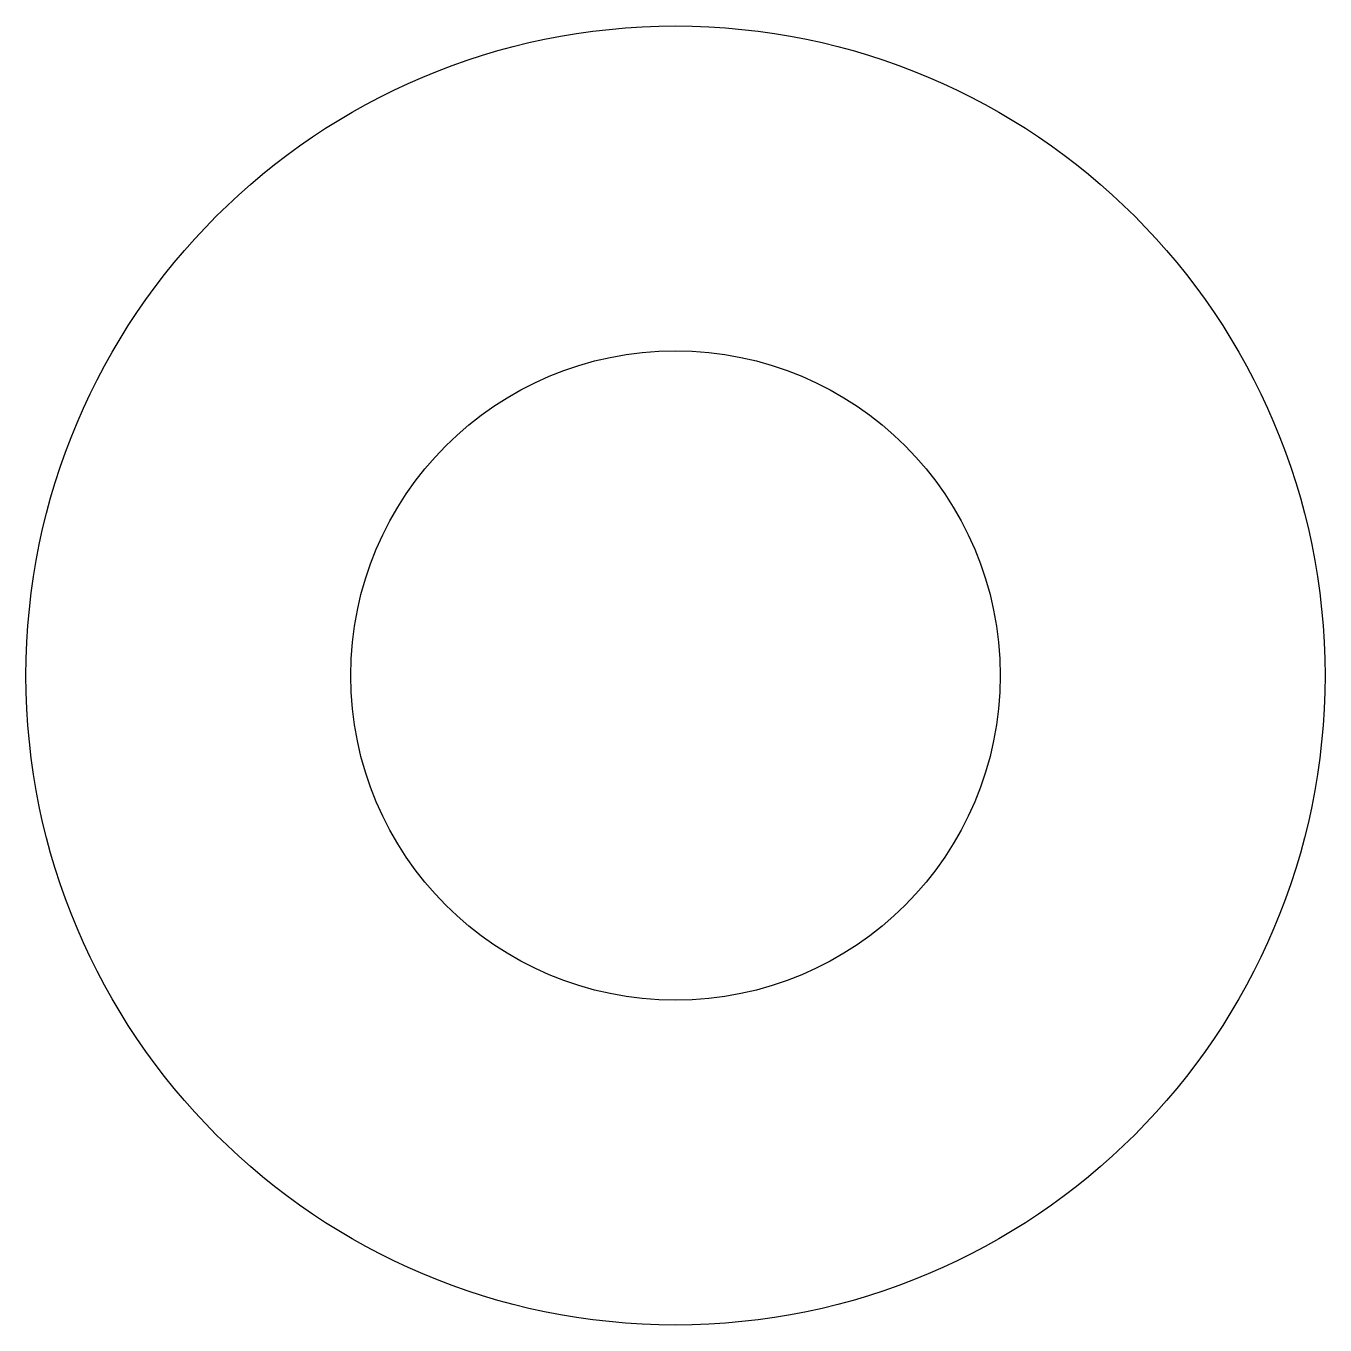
# Model space of a CAD drawing. Header units: centimetres. Extents: x 0 to 4.4, y 0 to 2.4.
# Drawn here: x 3.6 to 4.4, y 1.6 to 2.4 of the extents above; entities outside this region: 2.
import ezdxf

# ---------------------------------------------------------------- set-up
doc = ezdxf.new("R2010")
doc.units = ezdxf.units.CM
doc.header["$MEASUREMENT"] = 0
doc.layers.add('Pino Trava Porta Renault Kwid v1_Sketch1', color=7, linetype='Continuous')
doc.layers.add('Pino Trava Porta Renault Kwid v1_Sketch2', color=7, linetype='Continuous')

msp = doc.modelspace()

# ---------------------------------------------------------------- linework, layer by layer
at = {"layer": 'Pino Trava Porta Renault Kwid v1_Sketch1'}
for radius in [0.4, 0.2]:
    msp.add_circle((4, 2), radius, dxfattribs=at)
msp.add_point((0, 0), dxfattribs=at)
at = {"layer": 'Pino Trava Porta Renault Kwid v1_Sketch2'}
for radius in [0.4, 0.4, 0.2, 0.2]:
    msp.add_circle((4, 2, 3.5), radius, dxfattribs=at)
msp.add_point((0, 0, 3.5), dxfattribs=at)

doc.saveas('drawing.dxf')
